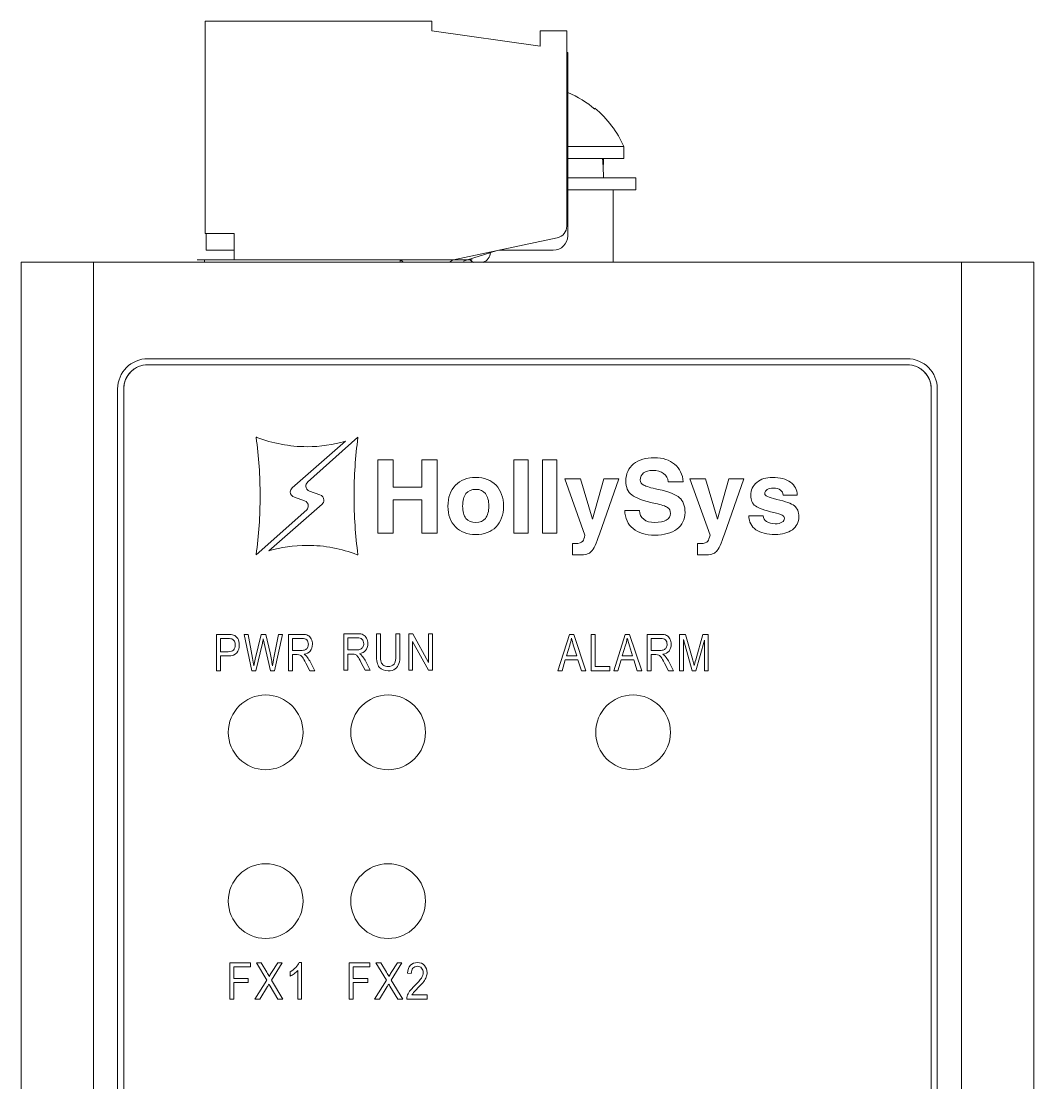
# Model space of a CAD drawing. Header units: millimetres. Extents: x 33157 to 59611, y -29750 to 1750.
# Drawn here: x 54278.26 to 54320.26, y 75.28 to 119.31 of the extents above; entities that cross this region are included whole.
import ezdxf

# ---------------------------------------------------------------- set-up
doc = ezdxf.new("R2010")
doc.units = ezdxf.units.MM
doc.layers.get('0').update_dxf_attribs({"lineweight": 18})

msp = doc.modelspace()

# ---------------------------------------------------------------- linework, layer by layer
at = {"linetype": 'Continuous'}
for p, q in [((54285.889, 119.314), (54285.889, 110.514)), ((54295.289, 119.314), (54285.889, 119.314)), ((54295.289, 118.914), (54295.289, 119.314)), ((54295.289, 118.914), (54299.789, 118.286)), ((54299.789, 118.914), (54299.789, 118.286)), ((54300.889, 118.914), (54299.789, 118.914)), ((54300.889, 110.819), (54300.889, 118.914)), ((54300.889, 118.014), (54300.929, 118.014)), ((54300.929, 118.014), (54300.929, 110.414)), ((54302.059, 115.701), (54302.059, 115.664)), ((54303.259, 114.114), (54300.929, 114.114)), ((54303.259, 114.114), (54303.259, 113.614)), ((54303.259, 113.614), (54300.929, 113.614)), ((54303.759, 112.814), (54300.929, 112.814)), ((54303.759, 112.814), (54303.759, 112.314)), ((54303.759, 112.314), (54300.929, 112.314)), ((54302.819, 109.314), (54302.819, 112.314)), ((54285.889, 110.514), (54287.089, 110.514)), ((54285.929, 109.814), (54285.929, 110.514)), ((54287.089, 110.514), (54287.089, 109.414)), ((54300.493, 110.33), (54296.185, 109.414)), ((54287.089, 109.814), (54285.929, 109.814)), ((54297.954, 109.79), (54296.772, 109.414)), ((54300.329, 109.814), (54298.067, 109.814)), ((54278.259, 109.314), (54278.259, -25.686)), ((54281.259, 109.314), (54278.259, 109.314)), ((54281.259, 109.314), (54281.259, -25.686)), ((54281.259, 109.314), (54317.259, 109.314)), ((54285.859, 109.414), (54285.559, 109.414)), ((54285.559, 109.414), (54294.459, 109.414)), ((54285.859, 109.314), (54285.859, 109.414)), ((54293.959, 109.414), (54285.859, 109.414)), ((54293.959, 109.414), (54293.995, 109.314)), ((54293.959, 109.414), (54296.185, 109.414)), ((54296.959, 109.414), (54296.185, 109.414)), ((54296.772, 109.414), (54296.185, 109.414)), ((54296.772, 109.414), (54296.606, 109.366)), ((54296.959, 109.414), (54296.772, 109.414)), ((54317.259, -25.686), (54317.259, 109.314)), ((54317.259, 109.314), (54320.259, 109.314)), ((54320.259, -25.686), (54320.259, 109.314)), ((54315.009, 105.314), (54283.509, 105.314)), ((54315.009, 105.064), (54283.509, 105.064)), ((54282.259, 104.064), (54282.259, -20.436)), ((54282.509, 104.064), (54282.509, -20.436)), ((54316.009, -20.436), (54316.009, 104.064)), ((54316.259, -20.436), (54316.259, 104.064))]:
    msp.add_line(p, q, dxfattribs=at)
for p, q in [((54282.509, 104.064), (54282.509, -20.436)), ((54316.009, 104.064), (54316.009, -20.436))]:
    msp.add_line(p, q)
for centre, radius, start, end in [((54299.259, 112.337), 4.348, 49.9142, 67.4118), ((54299.259, 112.337), 4.377, 23.9523, 50.2291), ((54299.259, 112.337), 4.377, 23.9523, 50.2291), ((54300.389, 110.819), 0.5, 282, 0), ((54300.329, 110.414), 0.6, 270, 0), ((54297.229, 109.769), 0.5, 293.1696, 354.0635), ((54293.889, 109.114), 0.3, 42.3954, 75.5251), ((54294.079, 109.114), 0.3, 108.4885, 111.9989), ((54296.296, 109.097), 0.336, 109.3795, 139.6313), ((54297.229, 109.769), 0.5, 221.2199, 246.9862), ((54283.509, 104.064), 1.25, 90, 180), ((54315.009, 104.064), 1.25, 0, 90), ((54283.509, 104.064), 1, 90, 180), ((54315.009, 104.064), 1, 0, 90)]:
    msp.add_arc(centre, radius, start, end, dxfattribs=at)
for centre, start_param, end_param in [((54299.259, 112.814), 4.712389, 4.859102), ((54299.259, 113.614), 4.639003, 4.712389)]:
    msp.add_ellipse(centre, major_axis=(0, 5.456), ratio=0.57735, start_param=start_param, end_param=end_param, dxfattribs=at)
for points in [[(54283.509, 105.064), (54283.243, 105.064), (54282.989, 104.958), (54282.801, 104.77)], [(54315.009, 105.064), (54315.009, 105.064), (54283.509, 105.064), (54283.509, 105.064)], [(54315.715, 104.771), (54315.528, 104.959), (54315.274, 105.064), (54315.009, 105.064)], [(54282.801, 104.77), (54282.614, 104.583), (54282.509, 104.329), (54282.509, 104.064)], [(54316.009, 104.064), (54316.009, 104.329), (54315.903, 104.584), (54315.715, 104.771)]]:
    msp.add_open_spline(points, degree=3)
for points, knots in [([(54290.015, 99.419), (54290.015, 99.419), (54290.015, 99.419), (54290.015, 99.419), (54290.015, 99.419), (54289.593, 99.573), (54289.593, 99.573), (54289.494, 99.594), (54289.419, 99.683), (54289.419, 99.788), (54289.419, 99.854), (54289.449, 99.913), (54289.495, 99.953), (54289.495, 99.953), (54289.494, 99.955), (54289.494, 99.955), (54289.494, 99.955), (54291.704, 101.887), (54291.704, 101.887), (54291.2, 101.742), (54290.667, 101.664), (54290.116, 101.664), (54289.382, 101.664), (54288.682, 101.802), (54288.037, 102.052), (54288.026, 102.056), (54288.015, 102.059), (54288.004, 102.063), (54288.004, 102.063), (54288.004, 102.049), (54288.004, 102.049), (54288.111, 101.254), (54288.168, 100.443), (54288.168, 99.619), (54288.168, 98.795), (54288.111, 97.984), (54288.004, 97.189), (54288.004, 97.189), (54288.004, 97.172), (54288.004, 97.172), (54288.004, 97.172), (54290.101, 99.05), (54290.101, 99.05), (54290.101, 99.05), (54290.1, 99.051), (54290.1, 99.051), (54290.142, 99.091), (54290.168, 99.147), (54290.168, 99.21), (54290.168, 99.308), (54290.104, 99.39), (54290.015, 99.419)], [0, 0, 0, 0, 135453.230355, 135453.230355, 135453.230355, 270906.460711, 270906.460711, 270906.460711, 406359.691066, 406359.691066, 406359.691066, 541812.921421, 541812.921421, 541812.921421, 677266.151777, 677266.151777, 677266.151777, 812719.382132, 812719.382132, 812719.382132, 948172.612487, 948172.612487, 948172.612487, 1083625.842843, 1083625.842843, 1083625.842843, 1219079.073198, 1219079.073198, 1219079.073198, 1354532.303553, 1354532.303553, 1354532.303553, 1489985.533909, 1489985.533909, 1489985.533909, 1625438.764264, 1625438.764264, 1625438.764264, 1760891.994619, 1760891.994619, 1760891.994619, 1896345.224975, 1896345.224975, 1896345.224975, 2031798.45533, 2031798.45533, 2031798.45533, 2167251.685685, 2167251.685685, 2167251.685685, 2302704.916041, 2302704.916041, 2302704.916041, 2302704.916041]), ([(54290.217, 99.817), (54290.217, 99.817), (54290.217, 99.817), (54290.217, 99.817), (54290.217, 99.817), (54290.639, 99.663), (54290.639, 99.663), (54290.738, 99.641), (54290.813, 99.553), (54290.813, 99.448), (54290.813, 99.381), (54290.783, 99.323), (54290.737, 99.282), (54290.737, 99.282), (54290.738, 99.281), (54290.738, 99.281), (54290.738, 99.281), (54288.528, 97.349), (54288.528, 97.349), (54289.032, 97.493), (54289.565, 97.571), (54290.116, 97.571), (54290.85, 97.571), (54291.55, 97.433), (54292.196, 97.183), (54292.206, 97.18), (54292.217, 97.176), (54292.228, 97.173), (54292.228, 97.173), (54292.228, 97.187), (54292.228, 97.187), (54292.121, 97.982), (54292.064, 98.792), (54292.064, 99.617), (54292.064, 100.441), (54292.121, 101.252), (54292.228, 102.047), (54292.228, 102.047), (54292.228, 102.064), (54292.228, 102.064), (54292.228, 102.064), (54290.131, 100.186), (54290.131, 100.186), (54290.131, 100.186), (54290.132, 100.185), (54290.132, 100.185), (54290.09, 100.145), (54290.064, 100.088), (54290.064, 100.026), (54290.064, 99.928), (54290.128, 99.846), (54290.217, 99.817)], [0, 0, 0, 0, 135459.846873, 135459.846873, 135459.846873, 270919.693746, 270919.693746, 270919.693746, 406379.540619, 406379.540619, 406379.540619, 541839.387492, 541839.387492, 541839.387492, 677299.234365, 677299.234365, 677299.234365, 812759.081237, 812759.081237, 812759.081237, 948218.92811, 948218.92811, 948218.92811, 1083678.774983, 1083678.774983, 1083678.774983, 1219138.621856, 1219138.621856, 1219138.621856, 1354598.468729, 1354598.468729, 1354598.468729, 1490058.315602, 1490058.315602, 1490058.315602, 1625518.162475, 1625518.162475, 1625518.162475, 1760978.009348, 1760978.009348, 1760978.009348, 1896437.856221, 1896437.856221, 1896437.856221, 2031897.703094, 2031897.703094, 2031897.703094, 2167357.549967, 2167357.549967, 2167357.549967, 2302817.39684, 2302817.39684, 2302817.39684, 2302817.39684]), ([(54293.051, 101.124), (54293.051, 101.124), (54293.368, 101.124), (54293.368, 101.124), (54293.368, 101.124), (54293.687, 101.124), (54293.687, 101.124), (54293.687, 101.124), (54293.687, 99.984), (54293.687, 99.984), (54293.687, 99.984), (54294.878, 99.984), (54294.878, 99.984), (54294.878, 99.984), (54294.878, 101.124), (54294.878, 101.124), (54294.878, 101.124), (54295.195, 101.124), (54295.195, 101.124), (54295.195, 101.124), (54295.515, 101.124), (54295.515, 101.124), (54295.515, 101.124), (54295.515, 98.079), (54295.515, 98.079), (54295.515, 98.079), (54295.197, 98.079), (54295.197, 98.079), (54295.197, 98.079), (54294.878, 98.079), (54294.878, 98.079), (54294.878, 98.079), (54294.878, 99.46), (54294.878, 99.46), (54294.878, 99.46), (54293.687, 99.46), (54293.687, 99.46), (54293.687, 99.46), (54293.687, 98.079), (54293.687, 98.079), (54293.687, 98.079), (54293.37, 98.079), (54293.37, 98.079), (54293.37, 98.079), (54293.051, 98.079), (54293.051, 98.079), (54293.051, 98.079), (54293.051, 101.124), (54293.051, 101.124)], [0, 0, 0, 0, 135746.565443, 135746.565443, 135746.565443, 271493.130887, 271493.130887, 271493.130887, 407239.69633, 407239.69633, 407239.69633, 542986.261774, 542986.261774, 542986.261774, 678732.827217, 678732.827217, 678732.827217, 814479.39266, 814479.39266, 814479.39266, 950225.958104, 950225.958104, 950225.958104, 1085972.523547, 1085972.523547, 1085972.523547, 1221719.08899, 1221719.08899, 1221719.08899, 1357465.654434, 1357465.654434, 1357465.654434, 1493212.219877, 1493212.219877, 1493212.219877, 1628958.785321, 1628958.785321, 1628958.785321, 1764705.350764, 1764705.350764, 1764705.350764, 1900451.916207, 1900451.916207, 1900451.916207, 2036198.481651, 2036198.481651, 2036198.481651, 2171945.047094, 2171945.047094, 2171945.047094, 2171945.047094]), ([(54298.698, 101.124), (54298.698, 101.124), (54298.994, 101.124), (54298.994, 101.124), (54298.994, 101.124), (54299.292, 101.124), (54299.292, 101.124), (54299.292, 101.124), (54299.292, 98.079), (54299.292, 98.079), (54299.292, 98.079), (54298.996, 98.079), (54298.996, 98.079), (54298.996, 98.079), (54298.698, 98.079), (54298.698, 98.079), (54298.698, 98.079), (54298.698, 101.124), (54298.698, 101.124)], [0, 0, 0, 0, 143753.40351, 143753.40351, 143753.40351, 287506.807021, 287506.807021, 287506.807021, 431260.210531, 431260.210531, 431260.210531, 575013.614042, 575013.614042, 575013.614042, 718767.017552, 718767.017552, 718767.017552, 862520.421062, 862520.421062, 862520.421062, 862520.421062]), ([(54299.876, 101.124), (54299.876, 101.124), (54300.172, 101.124), (54300.172, 101.124), (54300.172, 101.124), (54300.47, 101.124), (54300.47, 101.124), (54300.47, 101.124), (54300.47, 98.079), (54300.47, 98.079), (54300.47, 98.079), (54300.174, 98.079), (54300.174, 98.079), (54300.174, 98.079), (54299.876, 98.079), (54299.876, 98.079), (54299.876, 98.079), (54299.876, 101.124), (54299.876, 101.124)], [0, 0, 0, 0, 143756.52688, 143756.52688, 143756.52688, 287513.053759, 287513.053759, 287513.053759, 431269.580639, 431269.580639, 431269.580639, 575026.107518, 575026.107518, 575026.107518, 718782.634398, 718782.634398, 718782.634398, 862539.161277, 862539.161277, 862539.161277, 862539.161277]), ([(54305.097, 100.209), (54305.086, 100.354), (54305.023, 100.47), (54304.907, 100.555), (54304.791, 100.64), (54304.64, 100.682), (54304.454, 100.682), (54304.292, 100.682), (54304.166, 100.647), (54304.075, 100.576), (54303.984, 100.505), (54303.938, 100.406), (54303.938, 100.279), (54303.938, 100.188), (54303.986, 100.117), (54304.082, 100.068), (54304.175, 100.018), (54304.375, 99.959), (54304.68, 99.892), (54305.123, 99.792), (54305.419, 99.678), (54305.569, 99.548), (54305.718, 99.419), (54305.793, 99.213), (54305.793, 98.928), (54305.793, 98.643), (54305.68, 98.416), (54305.455, 98.248), (54305.23, 98.08), (54304.926, 97.996), (54304.542, 97.996), (54304.156, 97.996), (54303.855, 98.086), (54303.639, 98.264), (54303.422, 98.442), (54303.306, 98.695), (54303.291, 99.024), (54303.291, 99.024), (54303.903, 99.024), (54303.903, 99.024), (54303.91, 98.862), (54303.969, 98.738), (54304.08, 98.651), (54304.19, 98.564), (54304.344, 98.521), (54304.542, 98.521), (54304.745, 98.521), (54304.903, 98.554), (54305.017, 98.619), (54305.131, 98.685), (54305.188, 98.775), (54305.188, 98.891), (54305.188, 99.006), (54305.147, 99.09), (54305.065, 99.144), (54304.985, 99.198), (54304.814, 99.254), (54304.551, 99.312), (54304.068, 99.419), (54303.745, 99.536), (54303.582, 99.662), (54303.42, 99.786), (54303.339, 99.98), (54303.339, 100.244), (54303.339, 100.539), (54303.447, 100.774), (54303.661, 100.947), (54303.875, 101.12), (54304.164, 101.207), (54304.529, 101.207), (54304.87, 101.207), (54305.148, 101.117), (54305.362, 100.937), (54305.576, 100.757), (54305.695, 100.514), (54305.718, 100.209), (54305.718, 100.209), (54305.097, 100.209), (54305.097, 100.209)], [0, 0, 0, 0, 133927.23504, 133927.23504, 133927.23504, 267854.47008, 267854.47008, 267854.47008, 401781.70512, 401781.70512, 401781.70512, 535708.940159, 535708.940159, 535708.940159, 669636.175199, 669636.175199, 669636.175199, 803563.410239, 803563.410239, 803563.410239, 937490.645279, 937490.645279, 937490.645279, 1071417.880319, 1071417.880319, 1071417.880319, 1205345.115359, 1205345.115359, 1205345.115359, 1339272.350398, 1339272.350398, 1339272.350398, 1473199.585438, 1473199.585438, 1473199.585438, 1607126.820478, 1607126.820478, 1607126.820478, 1741054.055518, 1741054.055518, 1741054.055518, 1874981.290558, 1874981.290558, 1874981.290558, 2008908.525598, 2008908.525598, 2008908.525598, 2142835.760637, 2142835.760637, 2142835.760637, 2276762.995677, 2276762.995677, 2276762.995677, 2410690.230717, 2410690.230717, 2410690.230717, 2544617.465757, 2544617.465757, 2544617.465757, 2678544.700797, 2678544.700797, 2678544.700797, 2812471.935837, 2812471.935837, 2812471.935837, 2946399.170877, 2946399.170877, 2946399.170877, 3080326.405916, 3080326.405916, 3080326.405916, 3214253.640956, 3214253.640956, 3214253.640956, 3348180.875996, 3348180.875996, 3348180.875996, 3482108.111036, 3482108.111036, 3482108.111036, 3482108.111036]), ([(54302.241, 98.031), (54302.111, 97.651), (54302, 97.413), (54301.907, 97.317), (54301.815, 97.22), (54301.65, 97.172), (54301.412, 97.172), (54301.412, 97.172), (54301.128, 97.178), (54301.128, 97.178), (54301.128, 97.178), (54301.128, 97.654), (54301.128, 97.654), (54301.142, 97.649), (54301.18, 97.646), (54301.242, 97.646), (54301.401, 97.646), (54301.504, 97.678), (54301.553, 97.743), (54301.583, 97.785), (54301.613, 97.87), (54301.644, 98), (54301.644, 98), (54300.803, 100.332), (54300.803, 100.332), (54300.803, 100.332), (54301.131, 100.332), (54301.131, 100.332), (54301.131, 100.332), (54301.46, 100.332), (54301.46, 100.332), (54301.46, 100.332), (54301.95, 98.66), (54301.95, 98.66), (54301.95, 98.66), (54301.951, 98.66), (54301.951, 98.66), (54301.951, 98.66), (54302.428, 100.332), (54302.428, 100.332), (54302.428, 100.332), (54302.739, 100.332), (54302.739, 100.332), (54302.739, 100.332), (54303.049, 100.332), (54303.049, 100.332), (54303.049, 100.332), (54302.241, 98.031), (54302.241, 98.031)], [0, 0, 0, 0, 135767.658526, 135767.658526, 135767.658526, 271535.317053, 271535.317053, 271535.317053, 407302.975579, 407302.975579, 407302.975579, 543070.634105, 543070.634105, 543070.634105, 678838.292632, 678838.292632, 678838.292632, 814605.951158, 814605.951158, 814605.951158, 950373.609684, 950373.609684, 950373.609684, 1086141.268211, 1086141.268211, 1086141.268211, 1221908.926737, 1221908.926737, 1221908.926737, 1357676.585263, 1357676.585263, 1357676.585263, 1493444.24379, 1493444.24379, 1493444.24379, 1629211.902316, 1629211.902316, 1629211.902316, 1764979.560842, 1764979.560842, 1764979.560842, 1900747.219369, 1900747.219369, 1900747.219369, 2036514.877895, 2036514.877895, 2036514.877895, 2172282.536421, 2172282.536421, 2172282.536421, 2172282.536421]), ([(54307.43, 98.031), (54307.3, 97.651), (54307.189, 97.413), (54307.096, 97.317), (54307.004, 97.22), (54306.838, 97.172), (54306.601, 97.172), (54306.601, 97.172), (54306.317, 97.178), (54306.317, 97.178), (54306.317, 97.178), (54306.317, 97.654), (54306.317, 97.654), (54306.331, 97.649), (54306.369, 97.646), (54306.431, 97.646), (54306.59, 97.646), (54306.693, 97.678), (54306.742, 97.743), (54306.772, 97.785), (54306.802, 97.87), (54306.833, 98), (54306.833, 98), (54305.992, 100.332), (54305.992, 100.332), (54305.992, 100.332), (54306.32, 100.332), (54306.32, 100.332), (54306.32, 100.332), (54306.649, 100.332), (54306.649, 100.332), (54306.649, 100.332), (54307.139, 98.66), (54307.139, 98.66), (54307.139, 98.66), (54307.14, 98.66), (54307.14, 98.66), (54307.14, 98.66), (54307.617, 100.332), (54307.617, 100.332), (54307.617, 100.332), (54307.927, 100.332), (54307.927, 100.332), (54307.927, 100.332), (54308.238, 100.332), (54308.238, 100.332), (54308.238, 100.332), (54307.43, 98.031), (54307.43, 98.031)], [0, 0, 0, 0, 135780.644071, 135780.644071, 135780.644071, 271561.288142, 271561.288142, 271561.288142, 407341.932213, 407341.932213, 407341.932213, 543122.576284, 543122.576284, 543122.576284, 678903.220355, 678903.220355, 678903.220355, 814683.864426, 814683.864426, 814683.864426, 950464.508496, 950464.508496, 950464.508496, 1086245.152567, 1086245.152567, 1086245.152567, 1222025.796638, 1222025.796638, 1222025.796638, 1357806.440709, 1357806.440709, 1357806.440709, 1493587.08478, 1493587.08478, 1493587.08478, 1629367.728851, 1629367.728851, 1629367.728851, 1765148.372922, 1765148.372922, 1765148.372922, 1900929.016993, 1900929.016993, 1900929.016993, 2036709.661064, 2036709.661064, 2036709.661064, 2172490.305135, 2172490.305135, 2172490.305135, 2172490.305135]), ([(54296.271, 98.337), (54296.063, 98.548), (54295.959, 98.833), (54295.959, 99.192), (54295.959, 99.559), (54296.063, 99.851), (54296.271, 100.067), (54296.479, 100.283), (54296.759, 100.391), (54297.111, 100.391), (54297.466, 100.391), (54297.747, 100.283), (54297.955, 100.067), (54298.162, 99.851), (54298.265, 99.559), (54298.265, 99.192), (54298.265, 98.833), (54298.162, 98.548), (54297.955, 98.337), (54297.747, 98.126), (54297.466, 98.02), (54297.111, 98.02), (54296.759, 98.02), (54296.479, 98.126), (54296.271, 98.337)], [0, 0, 0, 0, 140551.08797, 140551.08797, 140551.08797, 281102.175939, 281102.175939, 281102.175939, 421653.263909, 421653.263909, 421653.263909, 562204.351878, 562204.351878, 562204.351878, 702755.439848, 702755.439848, 702755.439848, 843306.527817, 843306.527817, 843306.527817, 983857.615787, 983857.615787, 983857.615787, 1124408.703756, 1124408.703756, 1124408.703756, 1124408.703756]), ([(54309.862, 99.655), (54309.862, 99.742), (54309.826, 99.812), (54309.754, 99.865), (54309.682, 99.918), (54309.587, 99.944), (54309.468, 99.944), (54309.353, 99.944), (54309.264, 99.924), (54309.2, 99.885), (54309.135, 99.846), (54309.103, 99.791), (54309.103, 99.72), (54309.103, 99.67), (54309.14, 99.628), (54309.213, 99.592), (54309.285, 99.557), (54309.413, 99.519), (54309.597, 99.478), (54309.962, 99.396), (54310.206, 99.307), (54310.328, 99.211), (54310.452, 99.114), (54310.513, 98.962), (54310.513, 98.755), (54310.513, 98.535), (54310.424, 98.357), (54310.245, 98.222), (54310.066, 98.088), (54309.83, 98.02), (54309.537, 98.02), (54309.19, 98.02), (54308.923, 98.087), (54308.736, 98.219), (54308.548, 98.352), (54308.449, 98.545), (54308.436, 98.799), (54308.436, 98.799), (54309.041, 98.799), (54309.041, 98.799), (54309.045, 98.695), (54309.091, 98.614), (54309.179, 98.555), (54309.267, 98.497), (54309.386, 98.467), (54309.537, 98.467), (54309.655, 98.467), (54309.748, 98.488), (54309.815, 98.528), (54309.882, 98.569), (54309.916, 98.626), (54309.916, 98.699), (54309.916, 98.75), (54309.884, 98.794), (54309.819, 98.83), (54309.754, 98.864), (54309.64, 98.899), (54309.477, 98.935), (54309.096, 99.021), (54308.841, 99.111), (54308.713, 99.207), (54308.584, 99.3), (54308.52, 99.446), (54308.52, 99.644), (54308.52, 99.867), (54308.603, 100.048), (54308.77, 100.185), (54308.936, 100.322), (54309.155, 100.391), (54309.427, 100.391), (54309.734, 100.391), (54309.981, 100.323), (54310.169, 100.189), (54310.356, 100.054), (54310.45, 99.876), (54310.45, 99.655), (54310.45, 99.655), (54310.45, 99.655), (54310.45, 99.655), (54310.45, 99.655), (54309.862, 99.655), (54309.862, 99.655)], [0, 0, 0, 0, 133833.741551, 133833.741551, 133833.741551, 267667.483103, 267667.483103, 267667.483103, 401501.224654, 401501.224654, 401501.224654, 535334.966205, 535334.966205, 535334.966205, 669168.707757, 669168.707757, 669168.707757, 803002.449308, 803002.449308, 803002.449308, 936836.190859, 936836.190859, 936836.190859, 1070669.932411, 1070669.932411, 1070669.932411, 1204503.673962, 1204503.673962, 1204503.673962, 1338337.415513, 1338337.415513, 1338337.415513, 1472171.157065, 1472171.157065, 1472171.157065, 1606004.898616, 1606004.898616, 1606004.898616, 1739838.640167, 1739838.640167, 1739838.640167, 1873672.381719, 1873672.381719, 1873672.381719, 2007506.12327, 2007506.12327, 2007506.12327, 2141339.864821, 2141339.864821, 2141339.864821, 2275173.606373, 2275173.606373, 2275173.606373, 2409007.347924, 2409007.347924, 2409007.347924, 2542841.089475, 2542841.089475, 2542841.089475, 2676674.831027, 2676674.831027, 2676674.831027, 2810508.572578, 2810508.572578, 2810508.572578, 2944342.314129, 2944342.314129, 2944342.314129, 3078176.055681, 3078176.055681, 3078176.055681, 3212009.797232, 3212009.797232, 3212009.797232, 3345843.538783, 3345843.538783, 3345843.538783, 3479677.280335, 3479677.280335, 3479677.280335, 3613511.021886, 3613511.021886, 3613511.021886, 3613511.021886]), ([(54297.516, 98.692), (54297.609, 98.808), (54297.655, 98.977), (54297.655, 99.199), (54297.655, 99.426), (54297.609, 99.599), (54297.516, 99.717), (54297.423, 99.834), (54297.288, 99.893), (54297.111, 99.893), (54296.934, 99.893), (54296.799, 99.834), (54296.707, 99.717), (54296.615, 99.599), (54296.569, 99.426), (54296.569, 99.199), (54296.569, 98.977), (54296.615, 98.808), (54296.707, 98.692), (54296.799, 98.576), (54296.934, 98.518), (54297.111, 98.518), (54297.288, 98.518), (54297.423, 98.576), (54297.516, 98.692)], [0, 0, 0, 0, 140552.653273, 140552.653273, 140552.653273, 281105.306546, 281105.306546, 281105.306546, 421657.959819, 421657.959819, 421657.959819, 562210.613091, 562210.613091, 562210.613091, 702763.266364, 702763.266364, 702763.266364, 843315.919637, 843315.919637, 843315.919637, 983868.57291, 983868.57291, 983868.57291, 1124421.226183, 1124421.226183, 1124421.226183, 1124421.226183]), ([(54286.357, 92.364), (54286.357, 92.364), (54286.357, 93.879), (54286.357, 93.879), (54286.357, 93.879), (54286.826, 93.879), (54286.826, 93.879), (54286.936, 93.879), (54287.017, 93.87), (54287.07, 93.85), (54287.142, 93.824), (54287.199, 93.776), (54287.241, 93.705), (54287.284, 93.634), (54287.306, 93.547), (54287.306, 93.444), (54287.306, 93.308), (54287.271, 93.197), (54287.201, 93.111), (54287.132, 93.025), (54287.011, 92.982), (54286.841, 92.982), (54286.841, 92.982), (54286.522, 92.982), (54286.522, 92.982), (54286.522, 92.982), (54286.522, 92.364), (54286.522, 92.364), (54286.522, 92.364), (54286.357, 92.364), (54286.357, 92.364)], [0, 0, 0, 0, 138615.332458, 138615.332458, 138615.332458, 277230.664915, 277230.664915, 277230.664915, 415845.997373, 415845.997373, 415845.997373, 554461.32983, 554461.32983, 554461.32983, 693076.662288, 693076.662288, 693076.662288, 831691.994745, 831691.994745, 831691.994745, 970307.327203, 970307.327203, 970307.327203, 1108922.659661, 1108922.659661, 1108922.659661, 1247537.992118, 1247537.992118, 1247537.992118, 1386153.324576, 1386153.324576, 1386153.324576, 1386153.324576]), ([(54287.83, 92.364), (54287.83, 92.364), (54287.502, 93.879), (54287.502, 93.879), (54287.502, 93.879), (54287.67, 93.879), (54287.67, 93.879), (54287.67, 93.879), (54287.858, 92.886), (54287.858, 92.886), (54287.878, 92.784), (54287.896, 92.681), (54287.911, 92.576), (54287.911, 92.576), (54287.967, 92.856), (54287.967, 92.856), (54287.967, 92.856), (54288.207, 93.879), (54288.207, 93.879), (54288.207, 93.879), (54288.402, 93.879), (54288.402, 93.879), (54288.402, 93.879), (54288.58, 93.112), (54288.58, 93.112), (54288.623, 92.925), (54288.656, 92.747), (54288.677, 92.576), (54288.693, 92.674), (54288.713, 92.784), (54288.738, 92.906), (54288.738, 92.906), (54288.934, 93.879), (54288.934, 93.879), (54288.934, 93.879), (54289.102, 93.879), (54289.102, 93.879), (54289.102, 93.879), (54288.76, 92.364), (54288.76, 92.364), (54288.76, 92.364), (54288.599, 92.364), (54288.599, 92.364), (54288.599, 92.364), (54288.337, 93.518), (54288.337, 93.518), (54288.337, 93.518), (54288.298, 93.696), (54288.298, 93.696), (54288.286, 93.63), (54288.274, 93.571), (54288.261, 93.518), (54288.261, 93.518), (54287.995, 92.364), (54287.995, 92.364), (54287.995, 92.364), (54287.83, 92.364), (54287.83, 92.364)], [0, 0, 0, 0, 134984.739328, 134984.739328, 134984.739328, 269969.478656, 269969.478656, 269969.478656, 404954.217985, 404954.217985, 404954.217985, 539938.957313, 539938.957313, 539938.957313, 674923.696641, 674923.696641, 674923.696641, 809908.435969, 809908.435969, 809908.435969, 944893.175298, 944893.175298, 944893.175298, 1079877.914626, 1079877.914626, 1079877.914626, 1214862.653954, 1214862.653954, 1214862.653954, 1349847.393282, 1349847.393282, 1349847.393282, 1484832.13261, 1484832.13261, 1484832.13261, 1619816.871939, 1619816.871939, 1619816.871939, 1754801.611267, 1754801.611267, 1754801.611267, 1889786.350595, 1889786.350595, 1889786.350595, 2024771.089923, 2024771.089923, 2024771.089923, 2159755.829252, 2159755.829252, 2159755.829252, 2294740.56858, 2294740.56858, 2294740.56858, 2429725.307908, 2429725.307908, 2429725.307908, 2564710.047236, 2564710.047236, 2564710.047236, 2564710.047236]), ([(54289.346, 92.364), (54289.346, 92.364), (54289.346, 93.879), (54289.346, 93.879), (54289.346, 93.879), (54289.897, 93.879), (54289.897, 93.879), (54290.012, 93.879), (54290.096, 93.865), (54290.152, 93.837), (54290.206, 93.809), (54290.251, 93.761), (54290.286, 93.696), (54290.321, 93.63), (54290.339, 93.553), (54290.339, 93.467), (54290.339, 93.352), (54290.309, 93.259), (54290.25, 93.188), (54290.19, 93.117), (54290.103, 93.072), (54289.99, 93.053), (54290.036, 93.025), (54290.071, 92.998), (54290.095, 92.969), (54290.144, 92.912), (54290.187, 92.847), (54290.224, 92.776), (54290.224, 92.776), (54290.44, 92.364), (54290.44, 92.364), (54290.44, 92.364), (54290.234, 92.364), (54290.234, 92.364), (54290.234, 92.364), (54290.068, 92.678), (54290.068, 92.678), (54290.004, 92.801), (54289.955, 92.884), (54289.923, 92.927), (54289.89, 92.971), (54289.859, 92.999), (54289.828, 93.014), (54289.798, 93.029), (54289.755, 93.037), (54289.7, 93.037), (54289.7, 93.037), (54289.511, 93.037), (54289.511, 93.037), (54289.511, 93.037), (54289.511, 92.364), (54289.511, 92.364), (54289.511, 92.364), (54289.346, 92.364), (54289.346, 92.364)], [0, 0, 0, 0, 135213.330764, 135213.330764, 135213.330764, 270426.661528, 270426.661528, 270426.661528, 405639.992292, 405639.992292, 405639.992292, 540853.323057, 540853.323057, 540853.323057, 676066.653821, 676066.653821, 676066.653821, 811279.984585, 811279.984585, 811279.984585, 946493.315349, 946493.315349, 946493.315349, 1081706.646113, 1081706.646113, 1081706.646113, 1216919.976877, 1216919.976877, 1216919.976877, 1352133.307641, 1352133.307641, 1352133.307641, 1487346.638406, 1487346.638406, 1487346.638406, 1622559.96917, 1622559.96917, 1622559.96917, 1757773.299934, 1757773.299934, 1757773.299934, 1892986.630698, 1892986.630698, 1892986.630698, 2028199.961462, 2028199.961462, 2028199.961462, 2163413.292226, 2163413.292226, 2163413.292226, 2298626.62299, 2298626.62299, 2298626.62299, 2433839.953755, 2433839.953755, 2433839.953755, 2433839.953755]), ([(54291.643, 92.389), (54291.643, 92.389), (54291.643, 93.905), (54291.643, 93.905), (54291.643, 93.905), (54292.193, 93.905), (54292.193, 93.905), (54292.309, 93.905), (54292.393, 93.891), (54292.448, 93.862), (54292.503, 93.834), (54292.548, 93.787), (54292.583, 93.721), (54292.618, 93.655), (54292.636, 93.579), (54292.636, 93.492), (54292.636, 93.377), (54292.606, 93.285), (54292.546, 93.214), (54292.487, 93.143), (54292.4, 93.098), (54292.286, 93.078), (54292.332, 93.051), (54292.368, 93.023), (54292.392, 92.995), (54292.441, 92.937), (54292.484, 92.872), (54292.521, 92.802), (54292.521, 92.802), (54292.737, 92.389), (54292.737, 92.389), (54292.737, 92.389), (54292.531, 92.389), (54292.531, 92.389), (54292.531, 92.389), (54292.365, 92.704), (54292.365, 92.704), (54292.3, 92.827), (54292.252, 92.91), (54292.219, 92.953), (54292.187, 92.996), (54292.155, 93.025), (54292.125, 93.04), (54292.094, 93.055), (54292.052, 93.062), (54291.997, 93.062), (54291.997, 93.062), (54291.808, 93.062), (54291.808, 93.062), (54291.808, 93.062), (54291.808, 92.389), (54291.808, 92.389), (54291.808, 92.389), (54291.643, 92.389), (54291.643, 92.389)], [0, 0, 0, 0, 135219.024347, 135219.024347, 135219.024347, 270438.048693, 270438.048693, 270438.048693, 405657.07304, 405657.07304, 405657.07304, 540876.097386, 540876.097386, 540876.097386, 676095.121733, 676095.121733, 676095.121733, 811314.146079, 811314.146079, 811314.146079, 946533.170426, 946533.170426, 946533.170426, 1081752.194772, 1081752.194772, 1081752.194772, 1216971.219119, 1216971.219119, 1216971.219119, 1352190.243465, 1352190.243465, 1352190.243465, 1487409.267812, 1487409.267812, 1487409.267812, 1622628.292158, 1622628.292158, 1622628.292158, 1757847.316505, 1757847.316505, 1757847.316505, 1893066.340851, 1893066.340851, 1893066.340851, 2028285.365198, 2028285.365198, 2028285.365198, 2163504.389544, 2163504.389544, 2163504.389544, 2298723.413891, 2298723.413891, 2298723.413891, 2433942.438237, 2433942.438237, 2433942.438237, 2433942.438237]), ([(54293.803, 93.905), (54293.803, 93.905), (54293.968, 93.905), (54293.968, 93.905), (54293.968, 93.905), (54293.968, 93.029), (54293.968, 93.029), (54293.968, 92.883), (54293.954, 92.762), (54293.925, 92.668), (54293.897, 92.574), (54293.845, 92.5), (54293.769, 92.445), (54293.694, 92.391), (54293.598, 92.364), (54293.482, 92.364), (54293.318, 92.364), (54293.196, 92.413), (54293.114, 92.511), (54293.033, 92.608), (54292.992, 92.781), (54292.992, 93.029), (54292.992, 93.029), (54292.992, 93.905), (54292.992, 93.905), (54292.992, 93.905), (54293.157, 93.905), (54293.157, 93.905), (54293.157, 93.905), (54293.157, 93.03), (54293.157, 93.03), (54293.157, 92.893), (54293.168, 92.793), (54293.189, 92.732), (54293.21, 92.671), (54293.245, 92.624), (54293.294, 92.592), (54293.342, 92.56), (54293.401, 92.544), (54293.47, 92.544), (54293.587, 92.544), (54293.671, 92.577), (54293.724, 92.643), (54293.777, 92.709), (54293.803, 92.838), (54293.803, 93.03), (54293.803, 93.03), (54293.803, 93.905), (54293.803, 93.905)], [0, 0, 0, 0, 135755.184154, 135755.184154, 135755.184154, 271510.368308, 271510.368308, 271510.368308, 407265.552463, 407265.552463, 407265.552463, 543020.736617, 543020.736617, 543020.736617, 678775.920771, 678775.920771, 678775.920771, 814531.104925, 814531.104925, 814531.104925, 950286.289079, 950286.289079, 950286.289079, 1086041.473233, 1086041.473233, 1086041.473233, 1221796.657388, 1221796.657388, 1221796.657388, 1357551.841542, 1357551.841542, 1357551.841542, 1493307.025696, 1493307.025696, 1493307.025696, 1629062.20985, 1629062.20985, 1629062.20985, 1764817.394004, 1764817.394004, 1764817.394004, 1900572.578158, 1900572.578158, 1900572.578158, 2036327.762313, 2036327.762313, 2036327.762313, 2172082.946467, 2172082.946467, 2172082.946467, 2172082.946467]), ([(54294.337, 92.389), (54294.337, 92.389), (54294.337, 93.905), (54294.337, 93.905), (54294.337, 93.905), (54294.506, 93.905), (54294.506, 93.905), (54294.506, 93.905), (54295.158, 92.712), (54295.158, 92.712), (54295.158, 92.712), (54295.158, 93.905), (54295.158, 93.905), (54295.158, 93.905), (54295.315, 93.905), (54295.315, 93.905), (54295.315, 93.905), (54295.315, 92.389), (54295.315, 92.389), (54295.315, 92.389), (54295.147, 92.389), (54295.147, 92.389), (54295.147, 92.389), (54294.496, 93.58), (54294.496, 93.58), (54294.496, 93.58), (54294.496, 92.389), (54294.496, 92.389), (54294.496, 92.389), (54294.337, 92.389), (54294.337, 92.389)], [0, 0, 0, 0, 138634.382807, 138634.382807, 138634.382807, 277268.765613, 277268.765613, 277268.765613, 415903.14842, 415903.14842, 415903.14842, 554537.531226, 554537.531226, 554537.531226, 693171.914033, 693171.914033, 693171.914033, 831806.296839, 831806.296839, 831806.296839, 970440.679646, 970440.679646, 970440.679646, 1109075.062453, 1109075.062453, 1109075.062453, 1247709.445259, 1247709.445259, 1247709.445259, 1386343.828066, 1386343.828066, 1386343.828066, 1386343.828066]), ([(54300.521, 92.364), (54300.521, 92.364), (54301, 93.879), (54301, 93.879), (54301, 93.879), (54301.176, 93.879), (54301.176, 93.879), (54301.176, 93.879), (54301.683, 92.364), (54301.683, 92.364), (54301.683, 92.364), (54301.495, 92.364), (54301.495, 92.364), (54301.495, 92.364), (54301.352, 92.823), (54301.352, 92.823), (54301.352, 92.823), (54300.828, 92.823), (54300.828, 92.823), (54300.828, 92.823), (54300.694, 92.364), (54300.694, 92.364), (54300.694, 92.364), (54300.521, 92.364), (54300.521, 92.364)], [0, 0, 0, 0, 140570.026611, 140570.026611, 140570.026611, 281140.053222, 281140.053222, 281140.053222, 421710.079833, 421710.079833, 421710.079833, 562280.106444, 562280.106444, 562280.106444, 702850.133055, 702850.133055, 702850.133055, 843420.159666, 843420.159666, 843420.159666, 983990.186277, 983990.186277, 983990.186277, 1124560.212888, 1124560.212888, 1124560.212888, 1124560.212888]), ([(54301.902, 92.364), (54301.902, 92.364), (54301.902, 93.879), (54301.902, 93.879), (54301.902, 93.879), (54302.067, 93.879), (54302.067, 93.879), (54302.067, 93.879), (54302.067, 92.542), (54302.067, 92.542), (54302.067, 92.542), (54302.679, 92.542), (54302.679, 92.542), (54302.679, 92.542), (54302.679, 92.364), (54302.679, 92.364), (54302.679, 92.364), (54301.902, 92.364), (54301.902, 92.364)], [0, 0, 0, 0, 143770.208313, 143770.208313, 143770.208313, 287540.416626, 287540.416626, 287540.416626, 431310.624938, 431310.624938, 431310.624938, 575080.833251, 575080.833251, 575080.833251, 718851.041564, 718851.041564, 718851.041564, 862621.249877, 862621.249877, 862621.249877, 862621.249877]), ([(54302.837, 92.364), (54302.837, 92.364), (54303.316, 93.879), (54303.316, 93.879), (54303.316, 93.879), (54303.492, 93.879), (54303.492, 93.879), (54303.492, 93.879), (54303.999, 92.364), (54303.999, 92.364), (54303.999, 92.364), (54303.811, 92.364), (54303.811, 92.364), (54303.811, 92.364), (54303.668, 92.823), (54303.668, 92.823), (54303.668, 92.823), (54303.144, 92.823), (54303.144, 92.823), (54303.144, 92.823), (54303.01, 92.364), (54303.01, 92.364), (54303.01, 92.364), (54302.837, 92.364), (54302.837, 92.364)], [0, 0, 0, 0, 140576.026561, 140576.026561, 140576.026561, 281152.053122, 281152.053122, 281152.053122, 421728.079683, 421728.079683, 421728.079683, 562304.106244, 562304.106244, 562304.106244, 702880.132805, 702880.132805, 702880.132805, 843456.159365, 843456.159365, 843456.159365, 984032.185926, 984032.185926, 984032.185926, 1124608.212487, 1124608.212487, 1124608.212487, 1124608.212487]), ([(54304.226, 92.364), (54304.226, 92.364), (54304.226, 93.879), (54304.226, 93.879), (54304.226, 93.879), (54304.777, 93.879), (54304.777, 93.879), (54304.892, 93.879), (54304.977, 93.865), (54305.032, 93.837), (54305.086, 93.809), (54305.131, 93.761), (54305.166, 93.696), (54305.201, 93.63), (54305.219, 93.553), (54305.219, 93.467), (54305.219, 93.352), (54305.189, 93.259), (54305.13, 93.188), (54305.07, 93.117), (54304.983, 93.072), (54304.87, 93.053), (54304.916, 93.025), (54304.951, 92.998), (54304.976, 92.969), (54305.024, 92.912), (54305.067, 92.847), (54305.104, 92.776), (54305.104, 92.776), (54305.321, 92.364), (54305.321, 92.364), (54305.321, 92.364), (54305.114, 92.364), (54305.114, 92.364), (54305.114, 92.364), (54304.948, 92.678), (54304.948, 92.678), (54304.884, 92.801), (54304.836, 92.884), (54304.803, 92.927), (54304.77, 92.971), (54304.739, 92.999), (54304.708, 93.014), (54304.678, 93.029), (54304.635, 93.037), (54304.58, 93.037), (54304.58, 93.037), (54304.391, 93.037), (54304.391, 93.037), (54304.391, 93.037), (54304.391, 92.364), (54304.391, 92.364), (54304.391, 92.364), (54304.226, 92.364), (54304.226, 92.364)], [0, 0, 0, 0, 135250.423805, 135250.423805, 135250.423805, 270500.847611, 270500.847611, 270500.847611, 405751.271416, 405751.271416, 405751.271416, 541001.695222, 541001.695222, 541001.695222, 676252.119027, 676252.119027, 676252.119027, 811502.542833, 811502.542833, 811502.542833, 946752.966638, 946752.966638, 946752.966638, 1082003.390444, 1082003.390444, 1082003.390444, 1217253.814249, 1217253.814249, 1217253.814249, 1352504.238055, 1352504.238055, 1352504.238055, 1487754.66186, 1487754.66186, 1487754.66186, 1623005.085666, 1623005.085666, 1623005.085666, 1758255.509471, 1758255.509471, 1758255.509471, 1893505.933277, 1893505.933277, 1893505.933277, 2028756.357082, 2028756.357082, 2028756.357082, 2164006.780888, 2164006.780888, 2164006.780888, 2299257.204693, 2299257.204693, 2299257.204693, 2434507.628499, 2434507.628499, 2434507.628499, 2434507.628499]), ([(54305.571, 92.364), (54305.571, 92.364), (54305.571, 93.879), (54305.571, 93.879), (54305.571, 93.879), (54305.819, 93.879), (54305.819, 93.879), (54305.819, 93.879), (54306.112, 92.806), (54306.112, 92.806), (54306.112, 92.806), (54306.171, 92.582), (54306.171, 92.582), (54306.186, 92.638), (54306.208, 92.719), (54306.237, 92.825), (54306.237, 92.825), (54306.535, 93.879), (54306.535, 93.879), (54306.535, 93.879), (54306.757, 93.879), (54306.757, 93.879), (54306.757, 93.879), (54306.757, 92.364), (54306.757, 92.364), (54306.757, 92.364), (54306.598, 92.364), (54306.598, 92.364), (54306.598, 92.364), (54306.598, 93.638), (54306.598, 93.638), (54306.598, 93.638), (54306.237, 92.364), (54306.237, 92.364), (54306.237, 92.364), (54306.088, 92.364), (54306.088, 92.364), (54306.088, 92.364), (54305.73, 93.659), (54305.73, 93.659), (54305.73, 93.659), (54305.73, 92.364), (54305.73, 92.364), (54305.73, 92.364), (54305.571, 92.364), (54305.571, 92.364)], [0, 0, 0, 0, 136107.678487, 136107.678487, 136107.678487, 272215.356974, 272215.356974, 272215.356974, 408323.035461, 408323.035461, 408323.035461, 544430.713949, 544430.713949, 544430.713949, 680538.392436, 680538.392436, 680538.392436, 816646.070923, 816646.070923, 816646.070923, 952753.74941, 952753.74941, 952753.74941, 1088861.427897, 1088861.427897, 1088861.427897, 1224969.106384, 1224969.106384, 1224969.106384, 1361076.784872, 1361076.784872, 1361076.784872, 1497184.463359, 1497184.463359, 1497184.463359, 1633292.141846, 1633292.141846, 1633292.141846, 1769399.820333, 1769399.820333, 1769399.820333, 1905507.49882, 1905507.49882, 1905507.49882, 2041615.177307, 2041615.177307, 2041615.177307, 2041615.177307]), ([(54286.522, 93.16), (54286.522, 93.16), (54286.844, 93.16), (54286.844, 93.16), (54286.945, 93.16), (54287.019, 93.183), (54287.066, 93.228), (54287.113, 93.274), (54287.136, 93.343), (54287.136, 93.436), (54287.136, 93.496), (54287.125, 93.547), (54287.102, 93.59), (54287.078, 93.633), (54287.051, 93.662), (54287.018, 93.678), (54286.985, 93.694), (54286.926, 93.702), (54286.841, 93.702), (54286.841, 93.702), (54286.522, 93.702), (54286.522, 93.702), (54286.522, 93.702), (54286.522, 93.16), (54286.522, 93.16)], [0, 0, 0, 0, 140535.200216, 140535.200216, 140535.200216, 281070.400431, 281070.400431, 281070.400431, 421605.600647, 421605.600647, 421605.600647, 562140.800863, 562140.800863, 562140.800863, 702676.001078, 702676.001078, 702676.001078, 843211.201294, 843211.201294, 843211.201294, 983746.40151, 983746.40151, 983746.40151, 1124281.601725, 1124281.601725, 1124281.601725, 1124281.601725]), ([(54289.511, 93.21), (54289.511, 93.21), (54289.864, 93.21), (54289.864, 93.21), (54289.941, 93.21), (54289.999, 93.22), (54290.04, 93.238), (54290.08, 93.257), (54290.111, 93.286), (54290.135, 93.326), (54290.158, 93.366), (54290.169, 93.413), (54290.169, 93.466), (54290.169, 93.542), (54290.147, 93.603), (54290.102, 93.646), (54290.058, 93.69), (54289.991, 93.712), (54289.903, 93.712), (54289.903, 93.712), (54289.511, 93.712), (54289.511, 93.712), (54289.511, 93.712), (54289.511, 93.21), (54289.511, 93.21)], [0, 0, 0, 0, 140543.143884, 140543.143884, 140543.143884, 281086.287768, 281086.287768, 281086.287768, 421629.431652, 421629.431652, 421629.431652, 562172.575536, 562172.575536, 562172.575536, 702715.71942, 702715.71942, 702715.71942, 843258.863304, 843258.863304, 843258.863304, 983802.007189, 983802.007189, 983802.007189, 1124345.151073, 1124345.151073, 1124345.151073, 1124345.151073]), ([(54291.808, 93.236), (54291.808, 93.236), (54292.161, 93.236), (54292.161, 93.236), (54292.238, 93.236), (54292.296, 93.245), (54292.336, 93.264), (54292.376, 93.282), (54292.408, 93.312), (54292.431, 93.352), (54292.455, 93.392), (54292.466, 93.438), (54292.466, 93.491), (54292.466, 93.568), (54292.444, 93.628), (54292.399, 93.672), (54292.354, 93.716), (54292.288, 93.737), (54292.2, 93.737), (54292.2, 93.737), (54291.808, 93.737), (54291.808, 93.737), (54291.808, 93.737), (54291.808, 93.236), (54291.808, 93.236)], [0, 0, 0, 0, 140549.06178, 140549.06178, 140549.06178, 281098.12356, 281098.12356, 281098.12356, 421647.18534, 421647.18534, 421647.18534, 562196.24712, 562196.24712, 562196.24712, 702745.3089, 702745.3089, 702745.3089, 843294.37068, 843294.37068, 843294.37068, 983843.43246, 983843.43246, 983843.43246, 1124392.49424, 1124392.49424, 1124392.49424, 1124392.49424]), ([(54300.876, 92.986), (54300.876, 92.986), (54301.302, 92.986), (54301.302, 92.986), (54301.302, 92.986), (54301.172, 93.406), (54301.172, 93.406), (54301.131, 93.535), (54301.102, 93.639), (54301.083, 93.72), (54301.067, 93.623), (54301.044, 93.527), (54301.015, 93.431), (54301.015, 93.431), (54300.876, 92.986), (54300.876, 92.986)], [0, 0, 0, 0, 146335.645189, 146335.645189, 146335.645189, 292671.290378, 292671.290378, 292671.290378, 439006.935568, 439006.935568, 439006.935568, 585342.580757, 585342.580757, 585342.580757, 731678.225946, 731678.225946, 731678.225946, 731678.225946]), ([(54303.192, 92.986), (54303.192, 92.986), (54303.618, 92.986), (54303.618, 92.986), (54303.618, 92.986), (54303.487, 93.406), (54303.487, 93.406), (54303.447, 93.535), (54303.418, 93.639), (54303.399, 93.72), (54303.383, 93.623), (54303.36, 93.527), (54303.331, 93.431), (54303.331, 93.431), (54303.192, 92.986), (54303.192, 92.986)], [0, 0, 0, 0, 146341.890756, 146341.890756, 146341.890756, 292683.781512, 292683.781512, 292683.781512, 439025.672268, 439025.672268, 439025.672268, 585367.563024, 585367.563024, 585367.563024, 731709.45378, 731709.45378, 731709.45378, 731709.45378]), ([(54304.391, 93.21), (54304.391, 93.21), (54304.744, 93.21), (54304.744, 93.21), (54304.821, 93.21), (54304.88, 93.22), (54304.92, 93.238), (54304.96, 93.257), (54304.991, 93.286), (54305.015, 93.326), (54305.038, 93.366), (54305.05, 93.413), (54305.05, 93.466), (54305.05, 93.542), (54305.027, 93.603), (54304.983, 93.646), (54304.938, 93.69), (54304.872, 93.712), (54304.783, 93.712), (54304.783, 93.712), (54304.391, 93.712), (54304.391, 93.712), (54304.391, 93.712), (54304.391, 93.21), (54304.391, 93.21)], [0, 0, 0, 0, 140581.698297, 140581.698297, 140581.698297, 281163.396594, 281163.396594, 281163.396594, 421745.094891, 421745.094891, 421745.094891, 562326.793187, 562326.793187, 562326.793187, 702908.491484, 702908.491484, 702908.491484, 843490.189781, 843490.189781, 843490.189781, 984071.888078, 984071.888078, 984071.888078, 1124653.586375, 1124653.586375, 1124653.586375, 1124653.586375]), ([(54289.949, 89.814), (54289.949, 90.67), (54289.255, 91.364), (54288.399, 91.364), (54287.543, 91.364), (54286.849, 90.67), (54286.849, 89.814), (54286.849, 88.958), (54287.543, 88.264), (54288.399, 88.264), (54289.255, 88.264), (54289.949, 88.958), (54289.949, 89.814)], [0, 0, 0, 0, 150127.621568, 150127.621568, 150127.621568, 300255.243137, 300255.243137, 300255.243137, 450382.864705, 450382.864705, 450382.864705, 600510.486274, 600510.486274, 600510.486274, 600510.486274]), ([(54295.029, 89.814), (54295.029, 90.67), (54294.335, 91.364), (54293.479, 91.364), (54292.623, 91.364), (54291.929, 90.67), (54291.929, 89.814), (54291.929, 88.958), (54292.623, 88.264), (54293.479, 88.264), (54294.335, 88.264), (54295.029, 88.958), (54295.029, 89.814)], [0, 0, 0, 0, 150141.681811, 150141.681811, 150141.681811, 300283.363622, 300283.363622, 300283.363622, 450425.045433, 450425.045433, 450425.045433, 600566.727244, 600566.727244, 600566.727244, 600566.727244]), ([(54305.189, 89.814), (54305.189, 90.67), (54304.495, 91.364), (54303.639, 91.364), (54302.783, 91.364), (54302.089, 90.67), (54302.089, 89.814), (54302.089, 88.958), (54302.783, 88.264), (54303.639, 88.264), (54304.495, 88.264), (54305.189, 88.958), (54305.189, 89.814)], [0, 0, 0, 0, 150169.802296, 150169.802296, 150169.802296, 300339.604592, 300339.604592, 300339.604592, 450509.406889, 450509.406889, 450509.406889, 600679.209185, 600679.209185, 600679.209185, 600679.209185]), ([(54289.949, 82.814), (54289.949, 83.67), (54289.255, 84.364), (54288.399, 84.364), (54287.543, 84.364), (54286.849, 83.67), (54286.849, 82.814), (54286.849, 81.958), (54287.543, 81.264), (54288.399, 81.264), (54289.255, 81.264), (54289.949, 81.958), (54289.949, 82.814)], [0, 0, 0, 0, 150137.286953, 150137.286953, 150137.286953, 300274.573905, 300274.573905, 300274.573905, 450411.860858, 450411.860858, 450411.860858, 600549.14781, 600549.14781, 600549.14781, 600549.14781]), ([(54295.029, 82.814), (54295.029, 83.67), (54294.335, 84.364), (54293.479, 84.364), (54292.623, 84.364), (54291.929, 83.67), (54291.929, 82.814), (54291.929, 81.958), (54292.623, 81.264), (54293.479, 81.264), (54294.335, 81.264), (54295.029, 81.958), (54295.029, 82.814)], [0, 0, 0, 0, 150151.347197, 150151.347197, 150151.347197, 300302.694394, 300302.694394, 300302.694394, 450454.041592, 450454.041592, 450454.041592, 600605.388789, 600605.388789, 600605.388789, 600605.388789]), ([(54286.915, 78.742), (54286.915, 78.742), (54286.915, 80.258), (54286.915, 80.258), (54286.915, 80.258), (54287.769, 80.258), (54287.769, 80.258), (54287.769, 80.258), (54287.769, 80.08), (54287.769, 80.08), (54287.769, 80.08), (54287.083, 80.08), (54287.083, 80.08), (54287.083, 80.08), (54287.083, 79.608), (54287.083, 79.608), (54287.083, 79.608), (54287.677, 79.608), (54287.677, 79.608), (54287.677, 79.608), (54287.677, 79.43), (54287.677, 79.43), (54287.677, 79.43), (54287.083, 79.43), (54287.083, 79.43), (54287.083, 79.43), (54287.083, 78.742), (54287.083, 78.742), (54287.083, 78.742), (54286.915, 78.742), (54286.915, 78.742)], [0, 0, 0, 0, 138633.082976, 138633.082976, 138633.082976, 277266.165951, 277266.165951, 277266.165951, 415899.248927, 415899.248927, 415899.248927, 554532.331902, 554532.331902, 554532.331902, 693165.414878, 693165.414878, 693165.414878, 831798.497853, 831798.497853, 831798.497853, 970431.580829, 970431.580829, 970431.580829, 1109064.663805, 1109064.663805, 1109064.663805, 1247697.74678, 1247697.74678, 1247697.74678, 1386330.829756, 1386330.829756, 1386330.829756, 1386330.829756]), ([(54287.956, 78.742), (54287.956, 78.742), (54288.445, 79.529), (54288.445, 79.529), (54288.445, 79.529), (54288.014, 80.258), (54288.014, 80.258), (54288.014, 80.258), (54288.213, 80.258), (54288.213, 80.258), (54288.213, 80.258), (54288.444, 79.87), (54288.444, 79.87), (54288.492, 79.79), (54288.526, 79.728), (54288.545, 79.686), (54288.573, 79.739), (54288.607, 79.795), (54288.645, 79.855), (54288.645, 79.855), (54288.898, 80.258), (54288.898, 80.258), (54288.898, 80.258), (54289.082, 80.258), (54289.082, 80.258), (54289.082, 80.258), (54288.642, 79.537), (54288.642, 79.537), (54288.642, 79.537), (54289.115, 78.742), (54289.115, 78.742), (54289.115, 78.742), (54288.91, 78.742), (54288.91, 78.742), (54288.91, 78.742), (54288.59, 79.283), (54288.59, 79.283), (54288.572, 79.313), (54288.555, 79.344), (54288.538, 79.374), (54288.51, 79.324), (54288.49, 79.288), (54288.478, 79.268), (54288.478, 79.268), (54288.157, 78.742), (54288.157, 78.742), (54288.157, 78.742), (54287.956, 78.742), (54287.956, 78.742)], [0, 0, 0, 0, 135759.283474, 135759.283474, 135759.283474, 271518.566947, 271518.566947, 271518.566947, 407277.850421, 407277.850421, 407277.850421, 543037.133895, 543037.133895, 543037.133895, 678796.417368, 678796.417368, 678796.417368, 814555.700842, 814555.700842, 814555.700842, 950314.984316, 950314.984316, 950314.984316, 1086074.267789, 1086074.267789, 1086074.267789, 1221833.551263, 1221833.551263, 1221833.551263, 1357592.834736, 1357592.834736, 1357592.834736, 1493352.11821, 1493352.11821, 1493352.11821, 1629111.401684, 1629111.401684, 1629111.401684, 1764870.685157, 1764870.685157, 1764870.685157, 1900629.968631, 1900629.968631, 1900629.968631, 2036389.252105, 2036389.252105, 2036389.252105, 2172148.535578, 2172148.535578, 2172148.535578, 2172148.535578]), ([(54289.883, 78.742), (54289.883, 78.742), (54289.728, 78.742), (54289.728, 78.742), (54289.728, 78.742), (54289.728, 79.928), (54289.728, 79.928), (54289.69, 79.885), (54289.641, 79.843), (54289.58, 79.8), (54289.52, 79.757), (54289.465, 79.725), (54289.416, 79.704), (54289.416, 79.704), (54289.416, 79.884), (54289.416, 79.884), (54289.503, 79.933), (54289.579, 79.992), (54289.645, 80.062), (54289.71, 80.131), (54289.756, 80.199), (54289.783, 80.264), (54289.783, 80.264), (54289.883, 80.264), (54289.883, 80.264), (54289.883, 80.264), (54289.883, 78.742), (54289.883, 78.742)], [0, 0, 0, 0, 139497.791995, 139497.791995, 139497.791995, 278995.58399, 278995.58399, 278995.58399, 418493.375985, 418493.375985, 418493.375985, 557991.16798, 557991.16798, 557991.16798, 697488.959975, 697488.959975, 697488.959975, 836986.75197, 836986.75197, 836986.75197, 976484.543965, 976484.543965, 976484.543965, 1115982.33596, 1115982.33596, 1115982.33596, 1255480.127955, 1255480.127955, 1255480.127955, 1255480.127955]), ([(54291.863, 78.742), (54291.863, 78.742), (54291.863, 80.258), (54291.863, 80.258), (54291.863, 80.258), (54292.725, 80.258), (54292.725, 80.258), (54292.725, 80.258), (54292.725, 80.08), (54292.725, 80.08), (54292.725, 80.08), (54292.033, 80.08), (54292.033, 80.08), (54292.033, 80.08), (54292.033, 79.608), (54292.033, 79.608), (54292.033, 79.608), (54292.633, 79.608), (54292.633, 79.608), (54292.633, 79.608), (54292.633, 79.43), (54292.633, 79.43), (54292.633, 79.43), (54292.033, 79.43), (54292.033, 79.43), (54292.033, 79.43), (54292.033, 78.742), (54292.033, 78.742), (54292.033, 78.742), (54291.863, 78.742), (54291.863, 78.742)], [0, 0, 0, 0, 138645.725555, 138645.725555, 138645.725555, 277291.451109, 277291.451109, 277291.451109, 415937.176664, 415937.176664, 415937.176664, 554582.902219, 554582.902219, 554582.902219, 693228.627773, 693228.627773, 693228.627773, 831874.353328, 831874.353328, 831874.353328, 970520.078883, 970520.078883, 970520.078883, 1109165.804438, 1109165.804438, 1109165.804438, 1247811.529992, 1247811.529992, 1247811.529992, 1386457.255547, 1386457.255547, 1386457.255547, 1386457.255547]), ([(54292.914, 78.742), (54292.914, 78.742), (54293.408, 79.529), (54293.408, 79.529), (54293.408, 79.529), (54292.973, 80.258), (54292.973, 80.258), (54292.973, 80.258), (54293.175, 80.258), (54293.175, 80.258), (54293.175, 80.258), (54293.408, 79.87), (54293.408, 79.87), (54293.456, 79.79), (54293.49, 79.728), (54293.509, 79.686), (54293.538, 79.739), (54293.572, 79.795), (54293.611, 79.855), (54293.611, 79.855), (54293.866, 80.258), (54293.866, 80.258), (54293.866, 80.258), (54294.052, 80.258), (54294.052, 80.258), (54294.052, 80.258), (54293.608, 79.537), (54293.608, 79.537), (54293.608, 79.537), (54294.086, 78.742), (54294.086, 78.742), (54294.086, 78.742), (54293.878, 78.742), (54293.878, 78.742), (54293.878, 78.742), (54293.555, 79.283), (54293.555, 79.283), (54293.537, 79.313), (54293.519, 79.344), (54293.503, 79.374), (54293.474, 79.324), (54293.454, 79.288), (54293.442, 79.268), (54293.442, 79.268), (54293.117, 78.742), (54293.117, 78.742), (54293.117, 78.742), (54292.914, 78.742), (54292.914, 78.742)], [0, 0, 0, 0, 135771.696387, 135771.696387, 135771.696387, 271543.392773, 271543.392773, 271543.392773, 407315.08916, 407315.08916, 407315.08916, 543086.785546, 543086.785546, 543086.785546, 678858.481933, 678858.481933, 678858.481933, 814630.178319, 814630.178319, 814630.178319, 950401.874706, 950401.874706, 950401.874706, 1086173.571092, 1086173.571092, 1086173.571092, 1221945.267479, 1221945.267479, 1221945.267479, 1357716.963866, 1357716.963866, 1357716.963866, 1493488.660252, 1493488.660252, 1493488.660252, 1629260.356639, 1629260.356639, 1629260.356639, 1765032.053025, 1765032.053025, 1765032.053025, 1900803.749412, 1900803.749412, 1900803.749412, 2036575.445798, 2036575.445798, 2036575.445798, 2172347.142185, 2172347.142185, 2172347.142185, 2172347.142185]), ([(54295.095, 78.92), (54295.095, 78.92), (54295.095, 78.742), (54295.095, 78.742), (54295.095, 78.742), (54294.248, 78.742), (54294.248, 78.742), (54294.247, 78.787), (54294.253, 78.83), (54294.267, 78.872), (54294.289, 78.94), (54294.323, 79.007), (54294.371, 79.073), (54294.419, 79.139), (54294.488, 79.215), (54294.577, 79.302), (54294.715, 79.437), (54294.809, 79.544), (54294.858, 79.623), (54294.908, 79.702), (54294.932, 79.777), (54294.932, 79.847), (54294.932, 79.921), (54294.91, 79.983), (54294.865, 80.034), (54294.821, 80.084), (54294.762, 80.11), (54294.691, 80.11), (54294.615, 80.11), (54294.554, 80.083), (54294.508, 80.029), (54294.463, 79.976), (54294.44, 79.902), (54294.439, 79.807), (54294.439, 79.807), (54294.279, 79.826), (54294.279, 79.826), (54294.29, 79.969), (54294.331, 80.077), (54294.403, 80.152), (54294.476, 80.227), (54294.572, 80.264), (54294.694, 80.264), (54294.817, 80.264), (54294.914, 80.224), (54294.986, 80.143), (54295.057, 80.062), (54295.093, 79.962), (54295.093, 79.843), (54295.093, 79.782), (54295.083, 79.723), (54295.061, 79.664), (54295.041, 79.605), (54295.006, 79.543), (54294.957, 79.479), (54294.908, 79.414), (54294.828, 79.325), (54294.715, 79.212), (54294.621, 79.118), (54294.56, 79.054), (54294.534, 79.021), (54294.507, 78.987), (54294.485, 78.954), (54294.467, 78.92), (54294.467, 78.92), (54295.095, 78.92), (54295.095, 78.92)], [0, 0, 0, 0, 134467.421409, 134467.421409, 134467.421409, 268934.842818, 268934.842818, 268934.842818, 403402.264227, 403402.264227, 403402.264227, 537869.685637, 537869.685637, 537869.685637, 672337.107046, 672337.107046, 672337.107046, 806804.528455, 806804.528455, 806804.528455, 941271.949864, 941271.949864, 941271.949864, 1075739.371273, 1075739.371273, 1075739.371273, 1210206.792682, 1210206.792682, 1210206.792682, 1344674.214091, 1344674.214091, 1344674.214091, 1479141.635501, 1479141.635501, 1479141.635501, 1613609.05691, 1613609.05691, 1613609.05691, 1748076.478319, 1748076.478319, 1748076.478319, 1882543.899728, 1882543.899728, 1882543.899728, 2017011.321137, 2017011.321137, 2017011.321137, 2151478.742546, 2151478.742546, 2151478.742546, 2285946.163955, 2285946.163955, 2285946.163955, 2420413.585364, 2420413.585364, 2420413.585364, 2554881.006774, 2554881.006774, 2554881.006774, 2689348.428183, 2689348.428183, 2689348.428183, 2823815.849592, 2823815.849592, 2823815.849592, 2958283.271001, 2958283.271001, 2958283.271001, 2958283.271001])]:
    msp.add_open_spline(points, degree=3, knots=knots)

doc.saveas('drawing.dxf')
